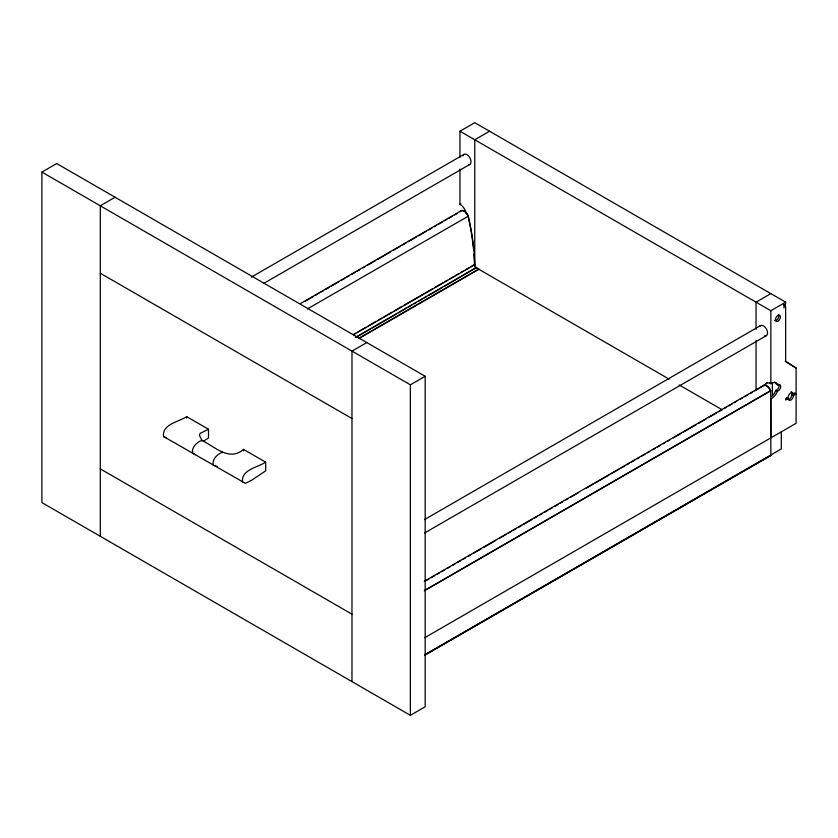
<?xml version="1.0" encoding="UTF-8"?>
<svg xmlns="http://www.w3.org/2000/svg" width="838" height="838" viewBox="0 0 838 838"><rect width="100%" height="100%" fill="white"/><g stroke="black" fill="none" stroke-linecap="round" stroke-linejoin="round"><path stroke-width="1.26" d="M778.816 384.233A3.698 2.137 -60 0 1 778.628 387.69A3.698 2.137 -60 0 1 775.883 390.351L775.768 390.508A9.228 5.332 -60 0 1 771.808 396.311M774.731 382.002A9.228 5.332 -60 0 1 775.768 382.966L776.323 384.202L778.114 384.935A3.698 2.137 -60 0 1 780.702 386.842A3.698 2.137 -60 0 1 777.434 391.252L777.329 391.409A9.228 5.332 -60 0 1 771.672 398.438L770.855 398.815L770.855 437.865M460.324 211.658L460.732 211.207A6.348 3.666 60 0 1 461.288 210.883M203.246 441.406L208.505 437.918L208.505 429.266L186.654 416.643C178.85 421.954 162.059 423.965 163.494 436.504L245.408 483.358L251.693 480.205L265.688 470.841L265.688 462.188L243.554 449.409C229.34 461.843 214.706 446.644 201.874 440.306L199.465 435.467L200.083 433.414L208.505 429.266M41.9 172.094L56.701 163.546L425.17 376.272L425.17 706.769L410.369 715.317L41.9 502.591L41.9 172.094L410.369 384.82L425.17 376.272M115.099 197.255L100.298 205.802L100.298 536.299M459.957 157.303L459.957 131.231L474.758 122.683L785.656 302.172L785.656 303.974L784.012 304.917L784.012 308.049M474.758 139.778L489.57 131.231M251.327 277.148L464.011 154.36M263.928 283.307L469.825 164.426M466.263 213.481A9.228 5.332 60 0 0 459.957 204.252L460.785 203.781M300.559 303.524L460.072 211.427A6.694 3.865 60 0 1 464.179 211.05A6.694 3.865 60 0 1 468.295 216.173A207.447 119.771 60 0 1 474.654 262.388L474.727 264.724A2.325 1.341 60 0 0 476.372 267.573L478.844 269.281L358.926 338.521M305.325 301.146L313.244 296.568M315.507 295.269L318.901 293.31M321.164 292.001L323.426 290.692M325.689 289.393L329.083 287.434M331.345 286.125L339.264 281.547M341.527 280.248L344.921 278.289M347.183 276.98L349.446 275.671M351.709 274.361L355.103 272.402M357.365 271.103L359.628 269.794M363.022 267.835L365.284 266.526M367.547 265.217L375.466 260.649M377.729 259.34L390.173 252.154M393.567 250.195L400.355 246.278M402.617 244.968L406.021 243.01M408.284 241.711L416.203 237.133M418.466 235.834L426.385 231.257M428.647 229.947L432.041 227.988M434.304 226.689L436.567 225.38M438.829 224.071L442.223 222.112M444.486 220.803L446.748 219.504M449.011 218.194L452.405 216.235M454.667 214.926L456.93 213.617M307.42 308.918L468.295 216.173M353.437 334.488L355.7 333.178M357.962 331.869L365.881 327.302M368.144 325.992L376.063 321.425M378.326 320.116L381.719 318.157M383.982 316.848L391.901 312.281M394.164 310.971L402.083 306.404M404.345 305.095L432.628 288.764M434.891 287.455L442.81 282.888M445.072 281.578L447.335 280.269M449.597 278.97L452.991 277.011M455.254 275.702L458.648 273.743M460.91 272.434L463.173 271.124M465.436 269.826L468.83 267.867M471.092 266.557L474.486 264.599L474.402 262.252A206.976 119.499 60 0 0 473.952 254.155M353.447 334.739L474.727 264.724M355.322 337.463L476.372 267.573M356.443 337.096L370.019 329.25M372.281 327.951L396.049 314.229M398.312 312.92L406.231 308.353M408.494 307.043L411.887 305.084M414.15 303.785L416.413 302.476M418.675 301.167L422.069 299.208M424.332 297.899L426.594 296.6M428.857 295.29L442.433 287.455M444.695 286.146L476.047 267.689M358.926 338.238L478.844 268.998M366.772 342.564L351.97 351.112L351.97 681.608M770.855 293.625L756.044 302.172L756.044 329.418M459.957 131.231L770.855 310.72L785.656 302.172M424.573 519.56L760.569 325.573M424.73 532.905L766.382 335.64M424.248 581.342L762.517 386.046M426.741 580.284L429.004 578.985M431.266 577.675L434.66 575.716M436.923 574.407L439.185 573.108M441.448 571.799L444.842 569.84M447.104 568.531L450.498 566.572M452.761 565.262L455.024 563.964M457.286 562.654L460.68 560.695M462.943 559.386L465.205 558.077M468.599 556.118L470.862 554.819M473.124 553.509L481.043 548.932M483.306 547.633L495.75 540.447M499.144 538.488L505.932 534.571M508.195 533.261L511.589 531.302M513.851 529.993L516.114 528.684M518.376 527.385L521.77 525.426M524.033 524.117L531.952 519.539M534.215 518.24L537.608 516.281M539.871 514.972L542.134 513.663M544.396 512.364L547.79 510.394M550.053 509.095L552.315 507.786M554.578 506.477L557.972 504.518M560.234 503.219L562.497 501.91M565.891 499.951L568.154 498.641M570.416 497.332L578.335 492.765M586.254 488.187L593.042 484.27M595.305 482.971L608.88 475.125M611.143 473.826L619.062 469.249M621.325 467.939L624.719 465.98M626.981 464.681L629.244 463.372M631.506 462.063L634.9 460.104M637.163 458.795L639.425 457.496M641.688 456.186L645.082 454.227M647.345 452.918L649.607 451.619M653.001 449.66L655.264 448.351M657.526 447.042L659.789 445.732M663.183 443.773L665.445 442.474M667.708 441.165L669.971 439.856M673.364 437.897L681.284 433.33M683.546 432.02L695.99 424.835M698.253 423.525L706.172 418.958M708.435 417.649L716.354 413.082M718.616 411.772L722.01 409.813M724.273 408.504L726.536 407.195M728.798 405.896L732.192 403.937M734.455 402.628L736.717 401.318M740.111 399.359L742.374 398.06M744.636 396.751L748.03 394.792M750.293 393.483L752.555 392.174M754.818 390.875L763.177 385.826A6.348 3.666 60 0 1 770.07 389.806L770.489 390.738L424.3 590.601M764.549 385.69A9.228 5.332 60 0 1 770.855 383.741L771.672 383.364A9.228 5.332 -60 0 1 777.329 383.867L777.884 385.103M424.552 590.664L770.74 390.791A6.694 3.865 60 0 0 766.623 385.669A6.694 3.865 60 0 0 762.517 386.046M788.003 399.496A3.698 2.137 -60 0 0 791.92 394.625L793.67 393.619M791.156 391.692A3.698 2.137 -60 0 1 791.92 393.378L793.481 394.279L796.1 392.771L796.1 368.029L785.656 361.408L785.656 307.096L785.216 305.524L784.012 304.917M424.688 637.728L796.1 423.295L796.1 394.007L793.481 395.526A3.698 2.137 -60 0 1 790.863 400.051A3.698 2.137 -60 0 1 788.254 398.542L785.656 400.04L785.656 398.794L788.254 397.296A3.698 2.137 -60 0 1 790.863 392.771A3.698 2.137 -60 0 1 793.481 394.279M424.688 654.824L781.299 448.927L781.299 431.832M425.547 654.509L770.855 455.443L424.667 655.306M265.688 462.188C258.114 467.258 240.967 469.584 242.538 482.039M217.21 466.399L213.261 465.226C211.805 459.234 217.377 454.196 222.426 452.174L222.426 452.698M777.371 391.252L775.81 390.361M166.385 437.813L163.494 436.504M195.579 454.678L192.698 453.358C191.242 447.366 196.815 442.317 201.874 440.306L201.874 440.83M769.986 382.547L771.054 383.008M783.656 304.623L785.216 305.524M783.792 304.833L785.342 305.734M783.897 305.063L785.457 305.964M796.1 368.029L785.143 361.157M794.539 393.106L796.1 394.007M791.92 394.625L793.481 395.526M786.693 397.641L788.254 398.542M475.89 267.573L669.059 379.101M679.23 384.967L722.157 409.751M100.298 273.23L351.97 418.539M100.298 468.871L351.97 614.181M770.74 390.791L770.855 455.443M772.406 382.557L772.406 395.672M770.855 310.72L770.855 383.741M756.044 340.532L756.044 390.393M474.758 139.778L474.758 266.924M459.957 169.046L459.957 204.252M410.369 384.82L410.369 715.317M243.554 449.409L243.554 450.854M186.654 416.643L186.654 418.089M759.919 326.181A5.814 3.352 60 0 1 766.739 329.606A5.814 3.352 60 0 1 764.539 335.808M778.512 314.742A3.488 2.011 -60 0 1 778.324 318A3.488 2.011 -60 0 1 775.737 320.514M775.14 320.577A3.488 2.011 -60 0 1 774.626 320.42M765.366 385.218A9.228 5.332 60 0 1 767.053 382.809M462.953 155.868A5.814 3.352 60 0 1 469.427 157.073A5.814 3.352 60 0 1 468.976 164.688M461.937 210.736A6.348 3.666 60 0 1 464.179 211.333M464.964 211.867A6.348 3.666 60 0 1 467.635 215.188L468.065 216.173A206.976 119.499 60 0 1 473.606 250.049M778.565 320.682A3.488 2.011 -60 0 0 779.675 315.277A3.488 2.011 -60 0 0 775.548 318.932A3.488 2.011 -60 0 0 778.565 320.682"/></g></svg>
